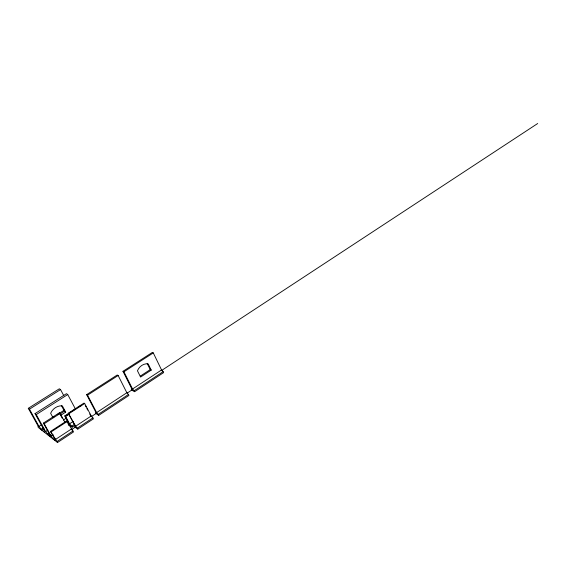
<?xml version="1.0" encoding="UTF-8"?>
<svg xmlns="http://www.w3.org/2000/svg" width="566" height="566" viewBox="0 0 566 566"><rect width="100%" height="100%" fill="white"/><g stroke="black" fill="none" stroke-linecap="round" stroke-linejoin="round"><path stroke-width="0.85" d="M72.957 431.002L66.555 420.998L50.523 431.419L56.989 441.515L72.957 431.002L73.481 431.985L57.527 442.499L38.219 427.408L37.816 425.483L28.3 408.312L59.317 388.792L60.548 389.585L63.866 395.797M68.274 413.244L75.646 426.219L77.301 428.144L92.909 417.878L93.425 418.847L77.825 429.127L75.179 427.238L74.655 426.262L74.988 425.752L68.274 413.244L84.001 403.077L84.674 403.508L91.246 415.982L92.909 417.878M86.64 394.643L87.539 395.188L96.644 412.564L98.208 414.39L128.432 394.502L128.921 395.464L98.717 415.359L95.972 413.583L95.463 412.614L95.739 411.991L86.64 394.643L117.197 375.01L118.145 375.506L126.855 392.74L128.432 394.502M122.978 371.303L123.926 371.791L132.564 388.991L134.149 390.745L163.149 371.657L163.616 372.612L134.63 391.707L131.722 390.101L131.241 389.146L131.602 388.474L122.978 371.303L152.289 352.469L153.287 352.908L161.558 369.966L163.149 371.657M70.722 412.062L64.793 415.89L65.642 416.491L69.576 423.778L71.656 426.163L74.613 424.224M54.959 438.417L53.515 439.365L50.926 435.954L44.19 423.722L43.37 423.099L59.317 412.84L60.166 413.442L65.104 422.576M64.793 415.89L68.712 423.17L68.21 423.693L68.727 424.656L72.179 427.132L75.129 425.193M55.355 439.541L71.309 429.063M75.646 426.219L91.246 415.982M96.644 412.564L126.855 392.74M132.564 388.991L161.558 369.966M71.21 429.835L75.639 426.927M91.14 416.753L96.312 413.357M127.308 393.002L132.479 389.606M161.26 370.702L537.7 123.501M151.221 370.114L140.573 377.062L137.46 370.787A10.202 8.844 -58.7 0 1 148.165 363.853L151.221 370.114L150.231 369.626L147.167 363.379M50.926 435.954L53.084 434.547M69.576 423.778L73.262 421.373M75.483 409.105L67.736 394.559L66.434 393.674L35.014 413.612L36.245 414.574L45.62 431.561L47.834 434.101L49.284 433.16M51.159 431.9L67.205 421.465M50.112 434.582L48.634 435.544L47.834 434.101M140.297 376.1L150.231 369.626M45.62 431.561L47.841 430.118M63.385 420.043L66.349 418.118M28.3 408.312L29.453 409.176L38.99 426.396L41.219 429.212L43.412 427.797M43.936 428.745L41.742 430.167L41.219 429.212M72.2 411.1L75.165 409.183M77.386 407.746L80.351 405.829L80.797 406.119M68.925 413.696L84.674 403.508M65.217 416.194L68.925 413.796M65.642 416.491L69.356 414.093M38.99 426.396L41.912 424.514M52.871 417.467L54.336 416.526M57.258 414.652L64.559 409.947M87.539 395.188L118.145 375.506M123.926 371.791L153.287 352.908M44.19 423.722L60.166 413.442M60.088 414.029L64.439 411.227L65.698 412.105L60.612 415.38M36.245 414.574L67.736 394.559M29.453 409.176L60.548 389.585M43.37 423.099L50.091 435.304L49.652 435.792L50.19 436.761M35.014 413.612L44.374 430.549L43.787 430.945L44.58 432.374M56.989 441.515L57.527 442.499M50.523 431.419L54.718 439.039L54.435 439.527L54.973 440.504M52.921 417.503L50.629 413.3A11.101 9.622 -46.9 0 1 62.317 405.822L65.698 412.105M59.317 412.84L62.196 418.161M61.439 405.659L64.439 411.227M71.656 426.163L72.179 427.132M66.555 420.998L67.375 422.519M68.196 424.033L69.017 425.554M77.301 428.144L77.825 429.127M85.233 405.412L86.053 406.968M86.874 408.525L87.695 410.081M89.746 413.972L90.567 415.529M98.208 414.39L98.717 415.359M134.149 390.745L134.63 391.707"/></g></svg>
